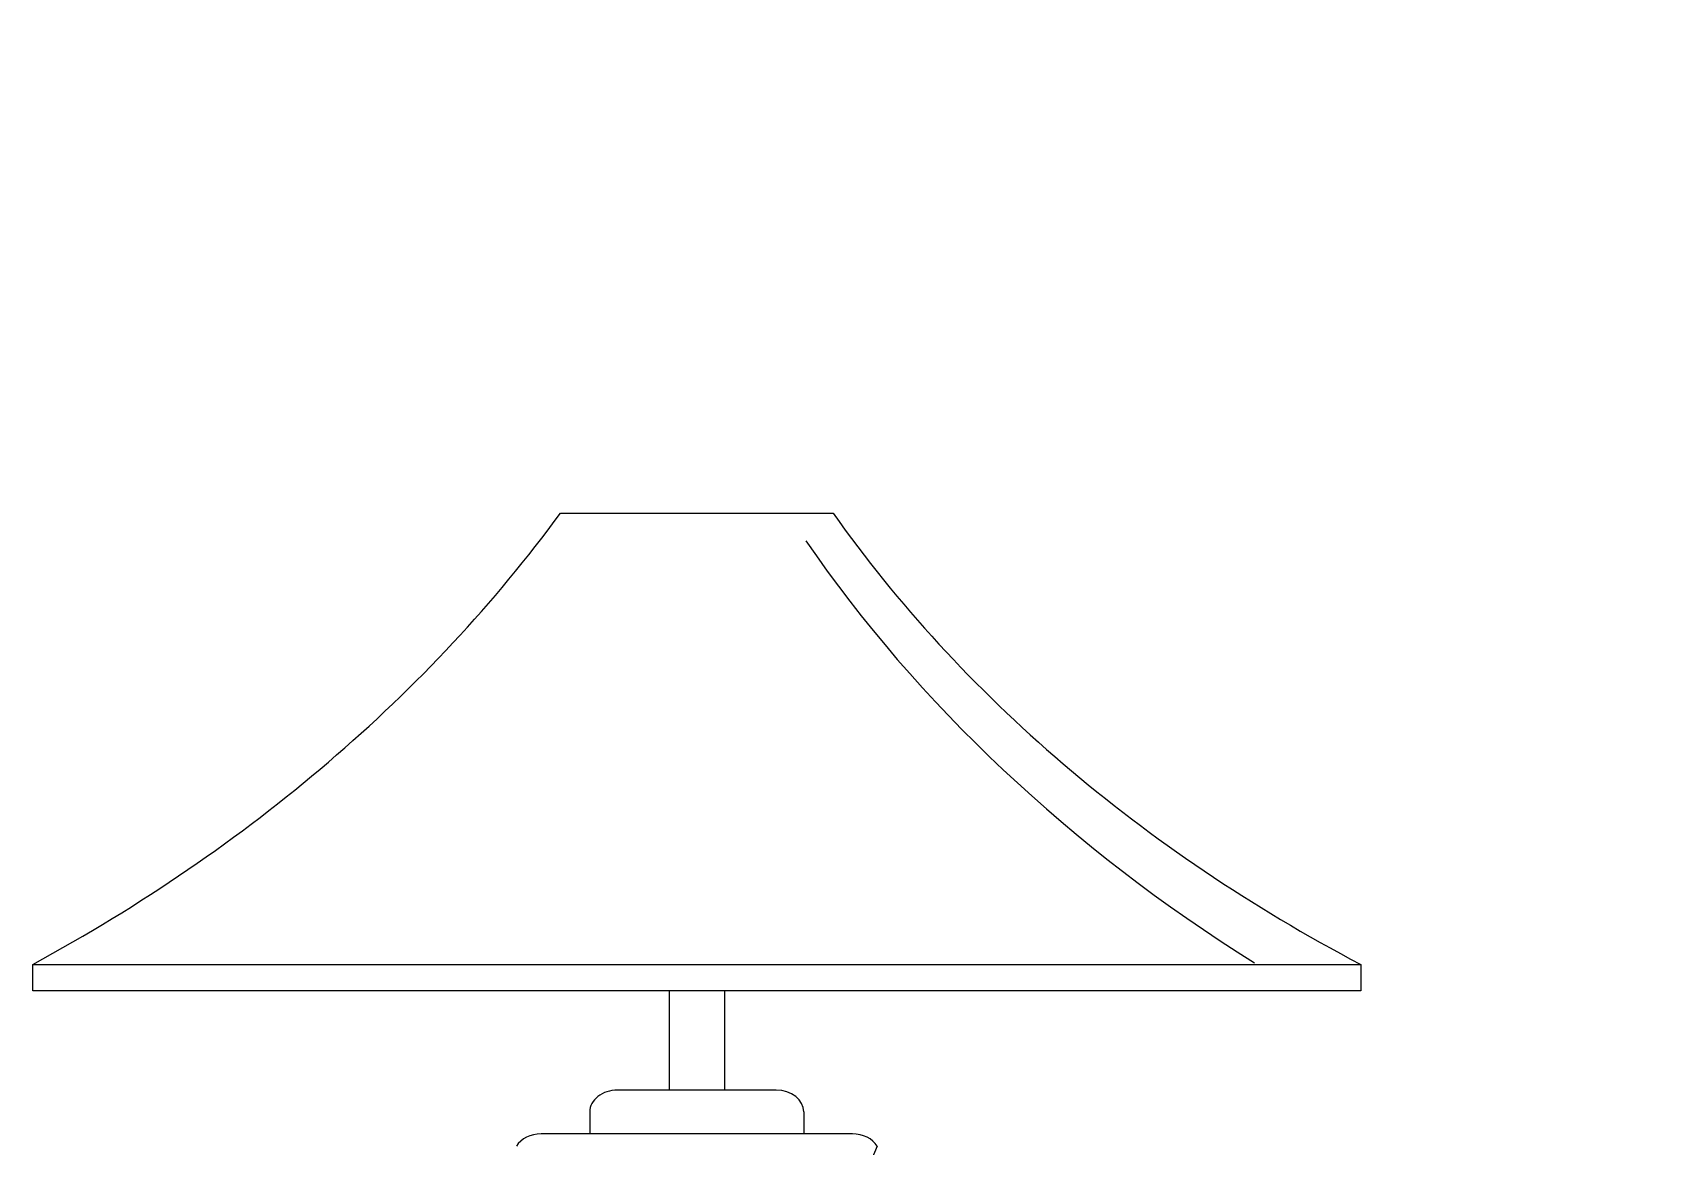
# Model space of a CAD drawing. Header units: inches. Extents: x 6 to 48.5, y 12.5 to 37.3.
# Drawn here: x 9.193 to 9.877, y 14.23 to 14.695 of the extents above; entities that cross this region are included whole.
import ezdxf

# ---------------------------------------------------------------- set-up
doc = ezdxf.new("R2010")
doc.units = ezdxf.units.IN
doc.header["$MEASUREMENT"] = 0
doc.layers.add('02', color=2, linetype='Continuous')
doc.layers.add('1', color=1, linetype='Continuous')

msp = doc.modelspace()

# ---------------------------------------------------------------- linework, layer by layer
at = {"layer": '02'}
for centre, radius, start, end in [((24.19626, 16.90361), 14.45748, 187.160319, 190.500578), ((9.3074, 14.40774), 0.69723, 348.55836, 54.30139), ((9.24116, 14.43395), 0.75252, 347.31085, 34.76801)]:
    msp.add_arc(centre, radius, start, end, dxfattribs=at)
at = {"layer": '1'}
for p, q in [((9.41305, 14.49424), (9.52678, 14.49424)), ((9.19295, 14.30607), (9.74687, 14.30607)), ((9.19295, 14.29513), (9.19295, 14.30607)), ((9.74687, 14.30607), (9.74687, 14.29512)), ((9.74687, 14.29512), (9.19295, 14.29513)), ((9.4584, 14.29513), (9.4584, 14.25369)), ((9.48144, 14.29513), (9.48144, 14.25369)), ((9.50303, 14.25369), (9.43679, 14.25369)), ((9.42527, 14.24457), (9.42527, 14.23545)), ((9.51455, 14.24457), (9.51455, 14.23545)), ((9.42527, 14.23545), (9.40502, 14.23545)), ((9.53479, 14.23545), (9.42527, 14.23545)), ((9.53479, 14.23545), (9.51504, 14.23545))]:
    msp.add_line(p, q, dxfattribs=at)
for centre, major_axis, start_param, end_param in [((8.77632, 14.78626), (0.73585, 0), 5.31426, 5.758118), ((10.12837, 14.76049), (0.68922, 0), 3.651344, 4.12579), ((10.15237, 14.75693), (-0.72508, 0), 0.498018, 0.901501), ((9.43679, 14.24457), (0.01152, 0), 1.570783, 3.141593), ((9.50303, 14.24457), (0.01152, 0), 0, 1.570783), ((9.40502, 14.22633), (-0.01152, 0), 4.712375, 5.834615), ((10.89422, 13.87691), (-1.421, 0), 5.963633, 6.152562), ((9.53479, 14.22633), (0.01152, 0), 0.451319, 1.570783)]:
    msp.add_ellipse(centre, major_axis=major_axis, ratio=0.791667, start_param=start_param, end_param=end_param, dxfattribs=at)

doc.saveas('drawing.dxf')
